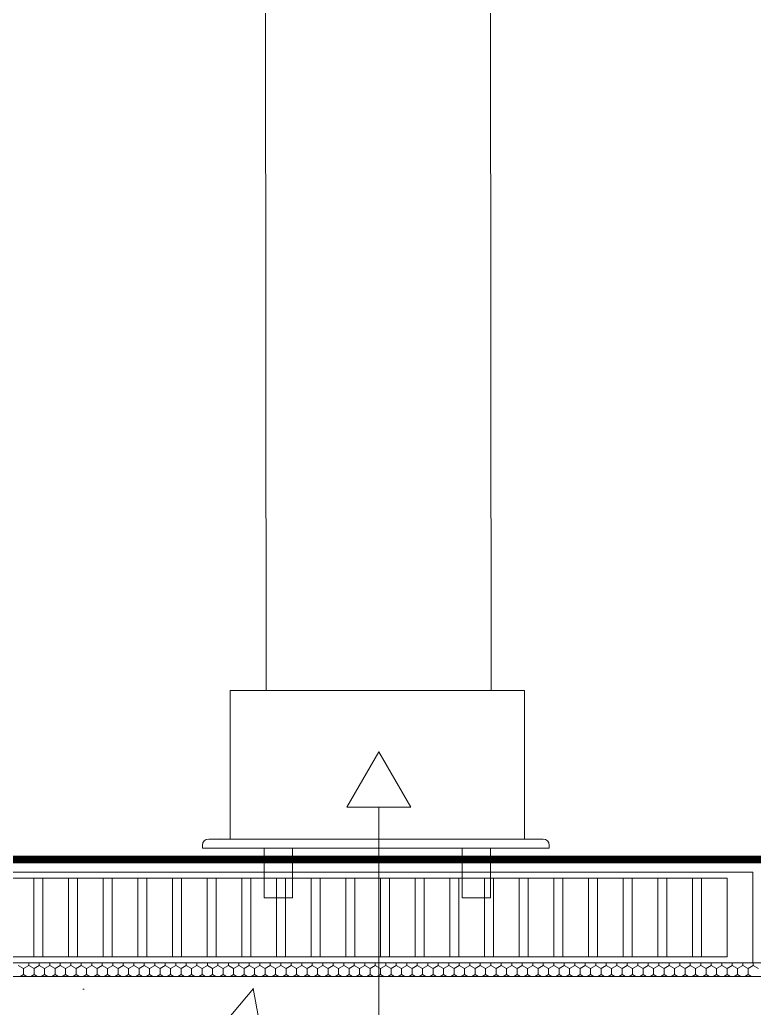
# Model space of a CAD drawing. Header units: millimetres. Extents: x -1245 to 7283, y 1609 to 4579.
# Drawn here: x 5316.1 to 5508.5, y 2996.7 to 3255.6 of the extents above; entities that cross this region are included whole.
import ezdxf

# ---------------------------------------------------------------- set-up
doc = ezdxf.new("R2010")
doc.units = ezdxf.units.MM

msp = doc.modelspace()

# ---------------------------------------------------------------- hatches: boundary and pattern name
at = {"lineweight": 5}
h = msp.add_hatch(dxfattribs=at)
h.set_pattern_fill('AR-CONC', color=256)
h.set_pattern_definition([(50, (-4596.65, 1603.03), (182.1847, -15.939), [19.05, -209.55]), (355, (-4596.65, 1603.03), (-35.2434, 191.057), [15.24, -167.6406]), (100.4514, (-4581.46, 1601.7), (146.9412, 175.1178), [16.19, -178.0902]), (46.1842, (-4596.65, 1653.83), (271.079, -42.0423), [28.575, -314.325]), (96.6356, (-4574.06, 1650.32), (237.404, 247.426), [24.285, -267.1356]), (351.1842, (-4596.65, 1653.83), (237.404, 247.426), [22.86, -251.46]), (21, (-4571.25, 1641.13), (151.6144, -102.2652), [19.05, -209.55]), (326, (-4571.25, 1641.13), (61.802, 184.188), [15.24, -167.64]), (71.4514, (-4558.61, 1632.6), (213.4164, 81.9228), [16.19, -178.09]), (37.5, (-4596.646, 1603.026), (3.0886, 84.55504), [0, -165.608, 0, -170.18, 0, -168.275]), (7.5, (-4596.65, 1603.03), (66.8197, 100.1806), [0, -97.028, 0, -161.798, 0, -64.135]), (327.5, (-4653.29, 1603.026), (135.5906, -5.72874), [0, -63.5, 0, -198.12, 0, -262.89]), (317.5, (-4678.69, 1603.03), (148.1292, 25.4265), [0, -82.55, 0, -131.572, 0, -186.69])])
h.paths.add_polyline_path([(5919.24, 3505.11), (5774.1, 3505.11), (5774.1, 3025.08), (5754.1, 3005.08), (3666.85, 3005.08), (3646.85, 3025.08), (3646.85, 3505.11), (3501.7, 3505.11), (3501.7, 2859.93), (3646.85, 2859.93), (5774.1, 2859.93), (5919.24, 2859.93)])

# ---------------------------------------------------------------- linework, layer by layer
at = {"color": 0, "lineweight": 5}
for p, q in [((5371.29, 3041.05), (5371.29, 3079.98)), ((5448.33, 3079.98), (5448.33, 3041.05)), ((5364, 3039.43), (5364, 3038.62)), ((5453.21, 3041.05), (5365.62, 3041.05)), ((5454.83, 3038.62), (5454.83, 3039.43)), ((5364, 3038.62), (5454.83, 3038.62))]:
    msp.add_line(p, q, dxfattribs=at)
at = {"lineweight": 5}
for p, q in [((5371.29, 3079.98), (5376.23, 3079.98, 443.56)), ((5376.23, 3079.98, 443.56), (5444.12, 3079.98, 444.2)), ((5448.33, 3079.98), (5444.13, 3079.98, 443.56)), ((5410.17, 3049.39), (5410.17, 2835.41)), ((5242.85, 3032.34), (5508.1, 3032.34)), ((5508.1, 3032.34), (5508.1, 3008.66)), ((5249.56, 3030.76), (5501.39, 3030.76)), ((5319.82, 3030.76), (5319.82, 3010.24)), ((5322.19, 3030.76), (5322.19, 3010.24)), ((5328.9, 3030.76), (5328.9, 3010.24)), ((5331.27, 3030.76), (5331.27, 3010.24)), ((5337.98, 3030.76), (5337.98, 3010.24)), ((5340.34, 3030.76), (5340.34, 3010.24)), ((5347.05, 3030.76), (5347.05, 3010.24)), ((5349.42, 3030.76), (5349.42, 3010.24)), ((5356.13, 3030.76), (5356.13, 3010.24)), ((5358.5, 3030.76), (5358.5, 3010.24)), ((5365.21, 3030.76), (5365.21, 3010.24)), ((5367.58, 3030.76), (5367.58, 3010.24)), ((5374.29, 3030.76), (5374.29, 3010.24)), ((5376.66, 3030.76), (5376.66, 3010.24)), ((5383.37, 3030.76), (5383.37, 3010.24)), ((5385.74, 3030.76), (5385.74, 3010.24)), ((5392.45, 3030.76), (5392.45, 3010.24)), ((5394.81, 3030.76), (5394.81, 3010.24)), ((5401.52, 3030.76), (5401.52, 3010.24)), ((5403.89, 3030.76), (5403.89, 3010.24)), ((5410.6, 3030.76), (5410.6, 3010.24)), ((5412.97, 3030.76), (5412.97, 3010.24)), ((5419.68, 3030.76), (5419.68, 3010.24)), ((5422.05, 3030.76), (5422.05, 3010.24)), ((5428.76, 3030.76), (5428.76, 3010.24)), ((5431.13, 3030.76), (5431.13, 3010.24)), ((5437.84, 3030.76), (5437.84, 3010.24)), ((5440.21, 3030.76), (5440.21, 3010.24)), ((5446.92, 3030.76), (5446.92, 3010.24)), ((5449.28, 3030.76), (5449.28, 3010.24)), ((5455.99, 3030.76), (5455.99, 3010.24)), ((5458.36, 3030.76), (5458.36, 3010.24)), ((5465.07, 3030.76), (5465.07, 3010.24)), ((5467.44, 3030.76), (5467.44, 3010.24)), ((5474.15, 3030.76), (5474.15, 3010.24)), ((5476.52, 3030.76), (5476.52, 3010.24)), ((5483.23, 3030.76), (5483.23, 3010.24)), ((5485.6, 3030.76), (5485.6, 3010.24)), ((5492.31, 3030.76), (5492.31, 3010.24)), ((5494.68, 3030.76), (5494.68, 3010.24)), ((5501.39, 3030.76), (5501.39, 3010.24)), ((5283.98, 3010.24), (5501.39, 3010.24))]:
    msp.add_line(p, q, dxfattribs=at)
at = {"linetype": 'Continuous', "lineweight": 5}
for p, q in [((5368.44, 3041.19, 280.37), (5368.44, 3041.19, 280.37)), ((5317.15, 3007.17), (5315.77, 3007.96)), ((5318.52, 3007.96), (5317.15, 3007.17)), ((5318.52, 3007.96), (5318.52, 3008.66)), ((5319.9, 3007.17), (5318.52, 3007.96)), ((5321.27, 3007.96), (5319.9, 3007.17)), ((5321.27, 3007.96), (5321.27, 3008.66)), ((5322.65, 3007.17), (5321.27, 3007.96)), ((5324.02, 3007.96), (5322.65, 3007.17)), ((5324.02, 3007.96), (5324.02, 3008.66)), ((5325.4, 3007.17), (5324.02, 3007.96)), ((5326.77, 3007.96), (5325.4, 3007.17)), ((5326.77, 3007.96), (5326.77, 3008.66)), ((5328.15, 3007.17), (5326.77, 3007.96)), ((5329.52, 3007.96), (5328.15, 3007.17)), ((5329.52, 3007.96), (5329.52, 3008.66)), ((5330.9, 3007.17), (5329.52, 3007.96)), ((5332.27, 3007.96), (5330.9, 3007.17)), ((5332.27, 3007.96), (5332.27, 3008.66)), ((5333.65, 3007.17), (5332.27, 3007.96)), ((5335.02, 3007.96), (5333.65, 3007.17)), ((5335.02, 3007.96), (5335.02, 3008.66)), ((5336.39, 3007.17), (5335.02, 3007.96)), ((5337.77, 3007.96), (5336.39, 3007.17)), ((5337.77, 3007.96), (5337.77, 3008.66)), ((5339.14, 3007.17), (5337.77, 3007.96)), ((5340.52, 3007.96), (5339.14, 3007.17)), ((5340.52, 3007.96), (5340.52, 3008.66)), ((5341.89, 3007.17), (5340.52, 3007.96)), ((5343.27, 3007.96), (5341.89, 3007.17)), ((5343.27, 3007.96), (5343.27, 3008.66)), ((5344.64, 3007.17), (5343.27, 3007.96)), ((5346.02, 3007.96), (5344.64, 3007.17)), ((5346.02, 3007.96), (5346.02, 3008.66)), ((5347.39, 3007.17), (5346.02, 3007.96)), ((5348.77, 3007.96), (5347.39, 3007.17)), ((5348.77, 3007.96), (5348.77, 3008.66)), ((5350.14, 3007.17), (5348.77, 3007.96)), ((5351.52, 3007.96), (5350.14, 3007.17)), ((5351.52, 3007.96), (5351.52, 3008.66)), ((5352.89, 3007.17), (5351.52, 3007.96)), ((5354.27, 3007.96), (5352.89, 3007.17)), ((5354.27, 3007.96), (5354.27, 3008.66)), ((5355.64, 3007.17), (5354.27, 3007.96)), ((5357.02, 3007.96), (5355.64, 3007.17)), ((5357.02, 3007.96), (5357.02, 3008.66)), ((5358.39, 3007.17), (5357.02, 3007.96)), ((5359.77, 3007.96), (5358.39, 3007.17)), ((5359.77, 3007.96), (5359.77, 3008.66)), ((5361.14, 3007.17), (5359.77, 3007.96)), ((5362.52, 3007.96), (5361.14, 3007.17)), ((5362.52, 3007.96), (5362.52, 3008.66)), ((5363.89, 3007.17), (5362.52, 3007.96)), ((5365.27, 3007.96), (5363.89, 3007.17)), ((5365.27, 3007.96), (5365.27, 3008.66)), ((5366.64, 3007.17), (5365.27, 3007.96)), ((5368.02, 3007.96), (5366.64, 3007.17)), ((5368.02, 3007.96), (5368.02, 3008.66)), ((5369.39, 3007.17), (5368.02, 3007.96)), ((5370.77, 3007.96), (5369.39, 3007.17)), ((5370.77, 3007.96), (5370.77, 3008.66)), ((5372.14, 3007.17), (5370.77, 3007.96)), ((5373.51, 3007.96), (5372.14, 3007.17)), ((5373.51, 3007.96), (5373.51, 3008.66)), ((5374.89, 3007.17), (5373.51, 3007.96)), ((5376.26, 3007.96), (5374.89, 3007.17)), ((5376.26, 3007.96), (5376.26, 3008.66)), ((5377.64, 3007.17), (5376.26, 3007.96)), ((5379.01, 3007.96), (5377.64, 3007.17)), ((5379.01, 3007.96), (5379.01, 3008.66)), ((5380.39, 3007.17), (5379.01, 3007.96)), ((5381.76, 3007.96), (5380.39, 3007.17)), ((5381.76, 3007.96), (5381.76, 3008.66)), ((5383.14, 3007.17), (5381.76, 3007.96)), ((5384.51, 3007.96), (5383.14, 3007.17)), ((5384.51, 3007.96), (5384.51, 3008.66)), ((5385.89, 3007.17), (5384.51, 3007.96)), ((5387.26, 3007.96), (5385.89, 3007.17)), ((5387.26, 3007.96), (5387.26, 3008.66)), ((5388.64, 3007.17), (5387.26, 3007.96)), ((5390.01, 3007.96), (5388.64, 3007.17)), ((5390.01, 3007.96), (5390.01, 3008.66)), ((5391.39, 3007.17), (5390.01, 3007.96)), ((5392.76, 3007.96), (5391.39, 3007.17)), ((5392.76, 3007.96), (5392.76, 3008.66)), ((5394.14, 3007.17), (5392.76, 3007.96)), ((5395.51, 3007.96), (5394.14, 3007.17)), ((5395.51, 3007.96), (5395.51, 3008.66)), ((5396.89, 3007.17), (5395.51, 3007.96)), ((5398.26, 3007.96), (5396.89, 3007.17)), ((5398.26, 3007.96), (5398.26, 3008.66)), ((5399.64, 3007.17), (5398.26, 3007.96)), ((5401.01, 3007.96), (5399.64, 3007.17)), ((5401.01, 3007.96), (5401.01, 3008.66)), ((5402.39, 3007.17), (5401.01, 3007.96)), ((5403.76, 3007.96), (5402.39, 3007.17)), ((5403.76, 3007.96), (5403.76, 3008.66)), ((5405.14, 3007.17), (5403.76, 3007.96)), ((5406.51, 3007.96), (5405.14, 3007.17)), ((5406.51, 3007.96), (5406.51, 3008.66)), ((5407.89, 3007.17), (5406.51, 3007.96)), ((5409.26, 3007.96), (5407.89, 3007.17)), ((5409.26, 3007.96), (5409.26, 3008.66)), ((5410.63, 3007.17), (5409.26, 3007.96)), ((5412.01, 3007.96), (5410.63, 3007.17)), ((5412.01, 3007.96), (5412.01, 3008.66)), ((5413.38, 3007.17), (5412.01, 3007.96)), ((5414.76, 3007.96), (5413.38, 3007.17)), ((5414.76, 3007.96), (5414.76, 3008.66)), ((5416.13, 3007.17), (5414.76, 3007.96)), ((5417.51, 3007.96), (5416.13, 3007.17)), ((5417.51, 3007.96), (5417.51, 3008.66)), ((5418.88, 3007.17), (5417.51, 3007.96)), ((5420.26, 3007.96), (5418.88, 3007.17)), ((5420.26, 3007.96), (5420.26, 3008.66)), ((5421.63, 3007.17), (5420.26, 3007.96)), ((5423.01, 3007.96), (5421.63, 3007.17)), ((5423.01, 3007.96), (5423.01, 3008.66)), ((5424.38, 3007.17), (5423.01, 3007.96)), ((5425.76, 3007.96), (5424.38, 3007.17)), ((5425.76, 3007.96), (5425.76, 3008.66)), ((5427.13, 3007.17), (5425.76, 3007.96)), ((5428.51, 3007.96), (5427.13, 3007.17)), ((5428.51, 3007.96), (5428.51, 3008.66)), ((5429.88, 3007.17), (5428.51, 3007.96)), ((5431.26, 3007.96), (5429.88, 3007.17)), ((5431.26, 3007.96), (5431.26, 3008.66)), ((5432.63, 3007.17), (5431.26, 3007.96)), ((5434.01, 3007.96), (5432.63, 3007.17)), ((5434.01, 3007.96), (5434.01, 3008.66)), ((5435.38, 3007.17), (5434.01, 3007.96)), ((5436.76, 3007.96), (5435.38, 3007.17)), ((5436.76, 3007.96), (5436.76, 3008.66)), ((5438.13, 3007.17), (5436.76, 3007.96)), ((5439.51, 3007.96), (5438.13, 3007.17)), ((5439.51, 3007.96), (5439.51, 3008.66)), ((5440.88, 3007.17), (5439.51, 3007.96)), ((5442.26, 3007.96), (5440.88, 3007.17)), ((5442.26, 3007.96), (5442.26, 3008.66)), ((5443.63, 3007.17), (5442.26, 3007.96)), ((5445.01, 3007.96), (5443.63, 3007.17)), ((5445.01, 3007.96), (5445.01, 3008.66)), ((5446.38, 3007.17), (5445.01, 3007.96)), ((5447.75, 3007.96), (5446.38, 3007.17)), ((5447.75, 3007.96), (5447.75, 3008.66)), ((5449.13, 3007.17), (5447.75, 3007.96)), ((5450.5, 3007.96), (5449.13, 3007.17)), ((5450.5, 3007.96), (5450.5, 3008.66)), ((5451.88, 3007.17), (5450.5, 3007.96)), ((5453.25, 3007.96), (5451.88, 3007.17)), ((5453.25, 3007.96), (5453.25, 3008.66)), ((5454.63, 3007.17), (5453.25, 3007.96)), ((5456, 3007.96), (5454.63, 3007.17)), ((5456, 3007.96), (5456, 3008.66)), ((5457.38, 3007.17), (5456, 3007.96)), ((5458.75, 3007.96), (5457.38, 3007.17)), ((5458.75, 3007.96), (5458.75, 3008.66)), ((5460.13, 3007.17), (5458.75, 3007.96)), ((5461.5, 3007.96), (5460.13, 3007.17)), ((5461.5, 3007.96), (5461.5, 3008.66)), ((5462.88, 3007.17), (5461.5, 3007.96)), ((5464.25, 3007.96), (5462.88, 3007.17)), ((5464.25, 3007.96), (5464.25, 3008.66)), ((5465.63, 3007.17), (5464.25, 3007.96)), ((5467, 3007.96), (5465.63, 3007.17)), ((5467, 3007.96), (5467, 3008.66)), ((5468.38, 3007.17), (5467, 3007.96)), ((5469.75, 3007.96), (5468.38, 3007.17)), ((5469.75, 3007.96), (5469.75, 3008.66)), ((5471.13, 3007.17), (5469.75, 3007.96)), ((5472.5, 3007.96), (5471.13, 3007.17)), ((5472.5, 3007.96), (5472.5, 3008.66)), ((5473.88, 3007.17), (5472.5, 3007.96)), ((5475.25, 3007.96), (5473.88, 3007.17)), ((5475.25, 3007.96), (5475.25, 3008.66)), ((5476.63, 3007.17), (5475.25, 3007.96)), ((5478, 3007.96), (5476.63, 3007.17)), ((5478, 3007.96), (5478, 3008.66)), ((5479.38, 3007.17), (5478, 3007.96)), ((5480.75, 3007.96), (5479.38, 3007.17)), ((5480.75, 3007.96), (5480.75, 3008.66)), ((5482.13, 3007.17), (5480.75, 3007.96)), ((5483.5, 3007.96), (5482.13, 3007.17)), ((5483.5, 3007.96), (5483.5, 3008.66)), ((5484.87, 3007.17), (5483.5, 3007.96)), ((5486.25, 3007.96), (5484.87, 3007.17)), ((5486.25, 3007.96), (5486.25, 3008.66)), ((5487.62, 3007.17), (5486.25, 3007.96)), ((5489, 3007.96), (5487.62, 3007.17)), ((5489, 3007.96), (5489, 3008.66)), ((5490.37, 3007.17), (5489, 3007.96)), ((5491.75, 3007.96), (5490.37, 3007.17)), ((5491.75, 3007.96), (5491.75, 3008.66)), ((5493.12, 3007.17), (5491.75, 3007.96)), ((5494.5, 3007.96), (5493.12, 3007.17)), ((5494.5, 3007.96), (5494.5, 3008.66)), ((5495.87, 3007.17), (5494.5, 3007.96)), ((5497.25, 3007.96), (5495.87, 3007.17)), ((5497.25, 3007.96), (5497.25, 3008.66)), ((5498.62, 3007.17), (5497.25, 3007.96)), ((5500, 3007.96), (5498.62, 3007.17)), ((5500, 3007.96), (5500, 3008.66)), ((5501.37, 3007.17), (5500, 3007.96)), ((5502.75, 3007.96), (5501.37, 3007.17)), ((5502.75, 3007.96), (5502.75, 3008.66)), ((5504.12, 3007.17), (5502.75, 3007.96)), ((5505.5, 3007.96), (5504.12, 3007.17)), ((5505.5, 3007.96), (5505.5, 3008.66)), ((5506.87, 3007.17), (5505.5, 3007.96)), ((5508.25, 3007.96), (5506.87, 3007.17)), ((5508.25, 3007.96), (5508.25, 3008.66)), ((5509.62, 3007.17), (5508.25, 3007.96)), ((5317.15, 3005.58), (5316.27, 3005.08)), ((5317.15, 3005.58), (5317.15, 3007.17)), ((5318.02, 3005.08), (5317.15, 3005.58)), ((5319.9, 3005.58), (5319.02, 3005.08)), ((5319.9, 3005.58), (5319.9, 3007.17)), ((5320.77, 3005.08), (5319.9, 3005.58)), ((5322.65, 3005.58), (5321.77, 3005.08)), ((5322.65, 3005.58), (5322.65, 3007.17)), ((5323.52, 3005.08), (5322.65, 3005.58)), ((5325.4, 3005.58), (5324.52, 3005.08)), ((5325.4, 3005.58), (5325.4, 3007.17)), ((5326.27, 3005.08), (5325.4, 3005.58)), ((5328.15, 3005.58), (5327.27, 3005.08)), ((5328.15, 3005.58), (5328.15, 3007.17)), ((5329.02, 3005.08), (5328.15, 3005.58)), ((5330.9, 3005.58), (5330.02, 3005.08)), ((5330.9, 3005.58), (5330.9, 3007.17)), ((5331.77, 3005.08), (5330.9, 3005.58)), ((5333.65, 3005.58), (5332.77, 3005.08)), ((5333.65, 3005.58), (5333.65, 3007.17)), ((5334.52, 3005.08), (5333.65, 3005.58)), ((5336.39, 3005.58), (5335.52, 3005.08)), ((5336.39, 3005.58), (5336.39, 3007.17)), ((5337.27, 3005.08), (5336.39, 3005.58)), ((5339.14, 3005.58), (5338.27, 3005.08)), ((5339.14, 3005.58), (5339.14, 3007.17)), ((5340.02, 3005.08), (5339.14, 3005.58)), ((5341.89, 3005.58), (5341.02, 3005.08)), ((5341.89, 3005.58), (5341.89, 3007.17)), ((5342.77, 3005.08), (5341.89, 3005.58)), ((5344.64, 3005.58), (5343.77, 3005.08)), ((5344.64, 3005.58), (5344.64, 3007.17)), ((5345.52, 3005.08), (5344.64, 3005.58)), ((5347.39, 3005.58), (5346.52, 3005.08)), ((5347.39, 3005.58), (5347.39, 3007.17)), ((5348.27, 3005.08), (5347.39, 3005.58)), ((5350.14, 3005.58), (5349.27, 3005.08)), ((5350.14, 3005.58), (5350.14, 3007.17)), ((5351.02, 3005.08), (5350.14, 3005.58)), ((5352.89, 3005.58), (5352.02, 3005.08)), ((5352.89, 3005.58), (5352.89, 3007.17)), ((5353.77, 3005.08), (5352.89, 3005.58)), ((5355.64, 3005.58), (5354.77, 3005.08)), ((5355.64, 3005.58), (5355.64, 3007.17)), ((5356.52, 3005.08), (5355.64, 3005.58)), ((5358.39, 3005.58), (5357.52, 3005.08)), ((5358.39, 3005.58), (5358.39, 3007.17)), ((5359.27, 3005.08), (5358.39, 3005.58)), ((5361.14, 3005.58), (5360.27, 3005.08)), ((5361.14, 3005.58), (5361.14, 3007.17)), ((5362.02, 3005.08), (5361.14, 3005.58)), ((5363.89, 3005.58), (5363.02, 3005.08)), ((5363.89, 3005.58), (5363.89, 3007.17)), ((5364.77, 3005.08), (5363.89, 3005.58)), ((5366.64, 3005.58), (5365.76, 3005.08)), ((5366.64, 3005.58), (5366.64, 3007.17)), ((5367.52, 3005.08), (5366.64, 3005.58)), ((5369.39, 3005.58), (5368.51, 3005.08)), ((5369.39, 3005.58), (5369.39, 3007.17)), ((5370.27, 3005.08), (5369.39, 3005.58)), ((5372.14, 3005.58), (5371.26, 3005.08)), ((5372.14, 3005.58), (5372.14, 3007.17)), ((5373.02, 3005.08), (5372.14, 3005.58)), ((5374.89, 3005.58), (5374.01, 3005.08)), ((5374.89, 3005.58), (5374.89, 3007.17)), ((5375.77, 3005.08), (5374.89, 3005.58)), ((5377.64, 3005.58), (5376.76, 3005.08)), ((5377.64, 3005.58), (5377.64, 3007.17)), ((5378.52, 3005.08), (5377.64, 3005.58)), ((5380.39, 3005.58), (5379.51, 3005.08)), ((5380.39, 3005.58), (5380.39, 3007.17)), ((5381.26, 3005.08), (5380.39, 3005.58)), ((5383.14, 3005.58), (5382.26, 3005.08)), ((5383.14, 3005.58), (5383.14, 3007.17)), ((5384.01, 3005.08), (5383.14, 3005.58)), ((5385.89, 3005.58), (5385.01, 3005.08)), ((5385.89, 3005.58), (5385.89, 3007.17)), ((5386.76, 3005.08), (5385.89, 3005.58)), ((5388.64, 3005.58), (5387.76, 3005.08)), ((5388.64, 3005.58), (5388.64, 3007.17)), ((5389.51, 3005.08), (5388.64, 3005.58)), ((5391.39, 3005.58), (5390.51, 3005.08)), ((5391.39, 3005.58), (5391.39, 3007.17)), ((5392.26, 3005.08), (5391.39, 3005.58)), ((5394.14, 3005.58), (5393.26, 3005.08)), ((5394.14, 3005.58), (5394.14, 3007.17)), ((5395.01, 3005.08), (5394.14, 3005.58)), ((5396.89, 3005.58), (5396.01, 3005.08)), ((5396.89, 3005.58), (5396.89, 3007.17)), ((5397.76, 3005.08), (5396.89, 3005.58)), ((5399.64, 3005.58), (5398.76, 3005.08)), ((5399.64, 3005.58), (5399.64, 3007.17)), ((5400.51, 3005.08), (5399.64, 3005.58)), ((5402.39, 3005.58), (5401.51, 3005.08)), ((5402.39, 3005.58), (5402.39, 3007.17)), ((5403.26, 3005.08), (5402.39, 3005.58)), ((5405.14, 3005.58), (5404.26, 3005.08)), ((5405.14, 3005.58), (5405.14, 3007.17)), ((5406.01, 3005.08), (5405.14, 3005.58)), ((5407.89, 3005.58), (5407.01, 3005.08)), ((5407.89, 3005.58), (5407.89, 3007.17)), ((5408.76, 3005.08), (5407.89, 3005.58)), ((5410.63, 3005.58), (5409.76, 3005.08)), ((5410.63, 3005.58), (5410.63, 3007.17)), ((5411.51, 3005.08), (5410.63, 3005.58)), ((5413.38, 3005.58), (5412.51, 3005.08)), ((5413.38, 3005.58), (5413.38, 3007.17)), ((5414.26, 3005.08), (5413.38, 3005.58)), ((5416.13, 3005.58), (5415.26, 3005.08)), ((5416.13, 3005.58), (5416.13, 3007.17)), ((5417.01, 3005.08), (5416.13, 3005.58)), ((5418.88, 3005.58), (5418.01, 3005.08)), ((5418.88, 3005.58), (5418.88, 3007.17)), ((5419.76, 3005.08), (5418.88, 3005.58)), ((5421.63, 3005.58), (5420.76, 3005.08)), ((5421.63, 3005.58), (5421.63, 3007.17)), ((5422.51, 3005.08), (5421.63, 3005.58)), ((5424.38, 3005.58), (5423.51, 3005.08)), ((5424.38, 3005.58), (5424.38, 3007.17)), ((5425.26, 3005.08), (5424.38, 3005.58)), ((5427.13, 3005.58), (5426.26, 3005.08)), ((5427.13, 3005.58), (5427.13, 3007.17)), ((5428.01, 3005.08), (5427.13, 3005.58)), ((5429.88, 3005.58), (5429.01, 3005.08)), ((5429.88, 3005.58), (5429.88, 3007.17)), ((5430.76, 3005.08), (5429.88, 3005.58)), ((5432.63, 3005.58), (5431.76, 3005.08)), ((5432.63, 3005.58), (5432.63, 3007.17)), ((5433.51, 3005.08), (5432.63, 3005.58)), ((5435.38, 3005.58), (5434.51, 3005.08)), ((5435.38, 3005.58), (5435.38, 3007.17)), ((5436.26, 3005.08), (5435.38, 3005.58)), ((5438.13, 3005.58), (5437.26, 3005.08)), ((5438.13, 3005.58), (5438.13, 3007.17)), ((5439.01, 3005.08), (5438.13, 3005.58)), ((5440.88, 3005.58), (5440, 3005.08)), ((5440.88, 3005.58), (5440.88, 3007.17)), ((5441.76, 3005.08), (5440.88, 3005.58)), ((5443.63, 3005.58), (5442.75, 3005.08)), ((5443.63, 3005.58), (5443.63, 3007.17)), ((5444.51, 3005.08), (5443.63, 3005.58)), ((5446.38, 3005.58), (5445.5, 3005.08)), ((5446.38, 3005.58), (5446.38, 3007.17)), ((5447.26, 3005.08), (5446.38, 3005.58)), ((5449.13, 3005.58), (5448.25, 3005.08)), ((5449.13, 3005.58), (5449.13, 3007.17)), ((5450.01, 3005.08), (5449.13, 3005.58)), ((5451.88, 3005.58), (5451, 3005.08)), ((5451.88, 3005.58), (5451.88, 3007.17)), ((5452.76, 3005.08), (5451.88, 3005.58)), ((5454.63, 3005.58), (5453.75, 3005.08)), ((5454.63, 3005.58), (5454.63, 3007.17)), ((5455.5, 3005.08), (5454.63, 3005.58)), ((5457.38, 3005.58), (5456.5, 3005.08)), ((5457.38, 3005.58), (5457.38, 3007.17)), ((5458.25, 3005.08), (5457.38, 3005.58)), ((5460.13, 3005.58), (5459.25, 3005.08)), ((5460.13, 3005.58), (5460.13, 3007.17)), ((5461, 3005.08), (5460.13, 3005.58)), ((5462.88, 3005.58), (5462, 3005.08)), ((5462.88, 3005.58), (5462.88, 3007.17)), ((5463.75, 3005.08), (5462.88, 3005.58)), ((5465.63, 3005.58), (5464.75, 3005.08)), ((5465.63, 3005.58), (5465.63, 3007.17)), ((5466.5, 3005.08), (5465.63, 3005.58)), ((5468.38, 3005.58), (5467.5, 3005.08)), ((5468.38, 3005.58), (5468.38, 3007.17)), ((5469.25, 3005.08), (5468.38, 3005.58)), ((5471.13, 3005.58), (5470.25, 3005.08)), ((5471.13, 3005.58), (5471.13, 3007.17)), ((5472, 3005.08), (5471.13, 3005.58)), ((5473.88, 3005.58), (5473, 3005.08)), ((5473.88, 3005.58), (5473.88, 3007.17)), ((5474.75, 3005.08), (5473.88, 3005.58)), ((5476.63, 3005.58), (5475.75, 3005.08)), ((5476.63, 3005.58), (5476.63, 3007.17)), ((5477.5, 3005.08), (5476.63, 3005.58)), ((5479.38, 3005.58), (5478.5, 3005.08)), ((5479.38, 3005.58), (5479.38, 3007.17)), ((5480.25, 3005.08), (5479.38, 3005.58)), ((5482.13, 3005.58), (5481.25, 3005.08)), ((5482.13, 3005.58), (5482.13, 3007.17)), ((5483, 3005.08), (5482.13, 3005.58)), ((5484.87, 3005.58), (5484, 3005.08)), ((5484.87, 3005.58), (5484.87, 3007.17)), ((5485.75, 3005.08), (5484.87, 3005.58)), ((5487.62, 3005.58), (5486.75, 3005.08)), ((5487.62, 3005.58), (5487.62, 3007.17)), ((5488.5, 3005.08), (5487.62, 3005.58)), ((5490.37, 3005.58), (5489.5, 3005.08)), ((5490.37, 3005.58), (5490.37, 3007.17)), ((5491.25, 3005.08), (5490.37, 3005.58)), ((5493.12, 3005.58), (5492.25, 3005.08)), ((5493.12, 3005.58), (5493.12, 3007.17)), ((5494, 3005.08), (5493.12, 3005.58)), ((5495.87, 3005.58), (5495, 3005.08)), ((5495.87, 3005.58), (5495.87, 3007.17)), ((5496.75, 3005.08), (5495.87, 3005.58)), ((5498.62, 3005.58), (5497.75, 3005.08)), ((5498.62, 3005.58), (5498.62, 3007.17)), ((5499.5, 3005.08), (5498.62, 3005.58)), ((5501.37, 3005.58), (5500.5, 3005.08)), ((5501.37, 3005.58), (5501.37, 3007.17)), ((5502.25, 3005.08), (5501.37, 3005.58)), ((5504.12, 3005.58), (5503.25, 3005.08)), ((5504.12, 3005.58), (5504.12, 3007.17)), ((5505, 3005.08), (5504.12, 3005.58)), ((5506.87, 3005.58), (5506, 3005.08)), ((5506.87, 3005.58), (5506.87, 3007.17)), ((5507.75, 3005.08), (5506.87, 3005.58))]:
    msp.add_line(p, q, dxfattribs=at)
at = {"lineweight": 5}
for points in [[(5769.94, 3263.79), (5769.94, 3492.63), (5774.1, 3492.63), (5774.1, 3025.08), (5754.1, 3005.08), (5286.96, 3005.08)], [(5284.89, 3008.66), (5751.3, 3008.66), (5769.94, 3027.3), (5769.94, 3247.36)]]:
    msp.add_lwpolyline(points, dxfattribs=at)
for points in [[(5380.34, 3440.88), (5439.26, 3440.88), (5439.64, 3079.98), (5380.71, 3079.98)], [(5418.53, 3049.39), (5410.17, 3063.87), (5401.82, 3049.39)], [(5387.61, 3038.62), (5380.19, 3038.62), (5380.19, 3025.65), (5387.61, 3025.65)], [(5432, 3038.62), (5439.43, 3038.62), (5439.43, 3025.65), (5432, 3025.65)]]:
    msp.add_lwpolyline(points, close=True, dxfattribs=at)
at = {"lineweight": 5, "const_width": 2}
msp.add_lwpolyline([(4123.59, 3080.33), (4123.59, 3087.08), (4132.52, 3106.5), (4143.95, 3119.17), (4159.99, 3124.29), (4177.52, 3125.34), (4189.3, 3123.34), (4205.09, 3114.51), (4215.82, 3102.58), (4221.66, 3090.82), (4223.26, 3077.24), (4221.25, 3063.17), (4216.81, 3051.25), (4208.13, 3042.47), (4197.63, 3035.71), (4422.1, 3035.71), (5679.41, 3035.71), (5679.41, 3043.06), (5669.09, 3051.91), (5669.09, 3068.11), (5668.66, 3070.15)], dxfattribs=at)
at = {"color": 0, "lineweight": 5}
for centre, start, end in [((5365.62, 3039.43), 90, 180), ((5453.21, 3039.43), 0, 90)]:
    msp.add_arc(centre, 1.62, start, end, dxfattribs=at)

doc.saveas('drawing.dxf')
